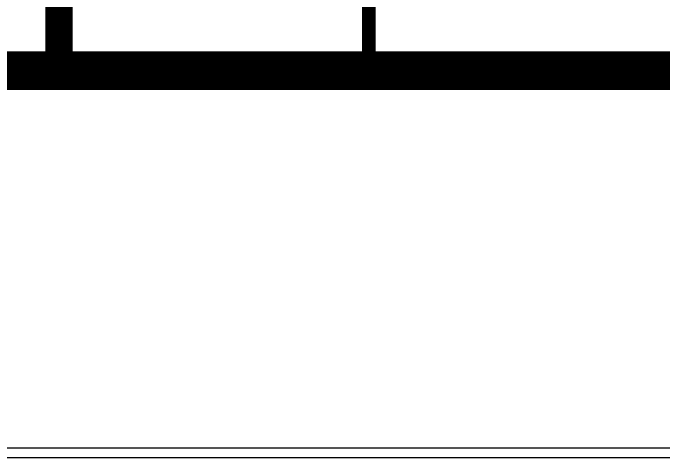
# Model space of a CAD drawing. Extents: x -518115 to 389031, y -209821 to 1628073.
# Drawn here: x 225150.9 to 225571.2, y -173716.3 to -173429 of the extents above; entities that cross this region are included whole.
import ezdxf

# ---------------------------------------------------------------- set-up
doc = ezdxf.new("R2010")
doc.units = 0
doc.header["$LTSCALE"] = 1000
doc.header["$MEASUREMENT"] = 0
doc.layers.add('yichutu', color=7, linetype='Continuous', true_color=0xffffff, plot=False)
doc.layers.add('图框', color=140, linetype='Continuous')

# ---------------------------------------------------------------- blocks, each defined once
blk = doc.blocks.new('GFDDDDRG')
at = {"layer": '图框'}
blk.add_lwpolyline([(923309.78, -107436.96), (923309.78, -159999.46), (893609.78, -159999.46), (893609.78, -107436.96)], close=True, dxfattribs=at)
blk.add_lwpolyline([(923309.78, -107436.96), (923309.78, -159999.46), (893609.78, -159999.46), (893609.78, -107436.96)], close=True, dxfattribs=at)
at = {"layer": '图框', "const_width": 50}
blk.add_lwpolyline([(894109.78, -159499.46), (922809.78, -159499.46), (922809.78, -108686.96), (894109.78, -108686.96)], close=True, dxfattribs=at)
at = {"layer": '图框'}
for points, const_width in [([(897509.95, -156001.93), (897509.95, -159501.93)], 35), ([(897909.95, -156001.93), (897909.95, -159501.93)], 17.5)]:
    blk.add_lwpolyline(points, dxfattribs=dict(at, const_width=const_width))
blk = doc.blocks.new('yct-1051-594-26275-14850-25-1002.0')
at = {"layer": 'yichutu', "color": 7, "true_color": 0xffffff}
blk.add_lwpolyline([(0, 0), (0, 14850), (26275, 14850), (26275, 0)], close=True, dxfattribs=at)

msp = doc.modelspace()

# ---------------------------------------------------------------- block references
at = {"xscale": 0.5, "yscale": 0.5, "zscale": 0.5}
msp.add_blockref('GFDDDDRG', (-223574.39, -93716.53), dxfattribs=at)
at = {"layer": 'yichutu', "rotation": 270}
msp.add_blockref('yct-1051-594-26275-14850-25-1002.0', (223230.5, -147435.01), dxfattribs=at)

doc.saveas('drawing.dxf')
